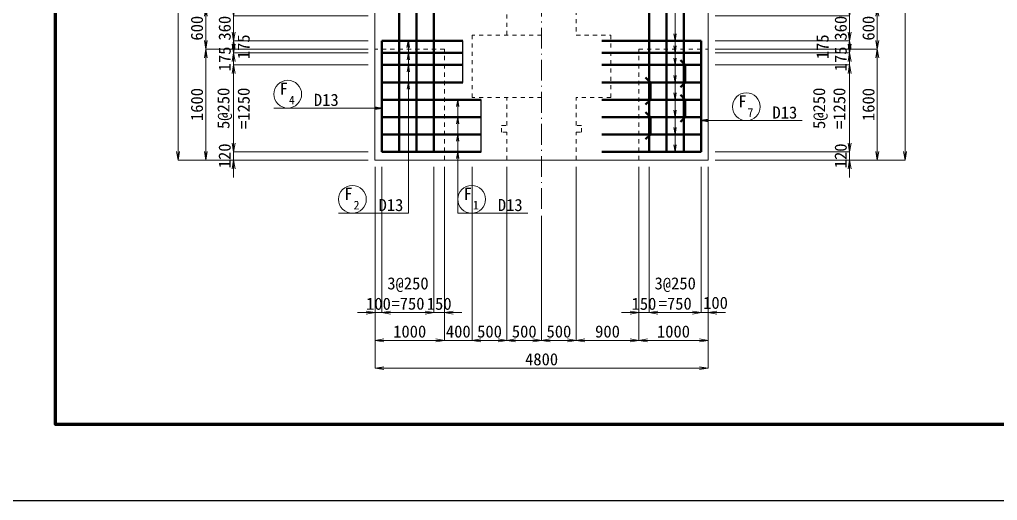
# Model space of a CAD drawing. Header units: millimetres. Extents: x 169470 to 758170, y -17820 to 11880.
# Drawn here: x 422282 to 436371, y -17820 to -10888 of the extents above; entities that cross this region are included whole.
import ezdxf
from ezdxf.enums import TextEntityAlignment as Align

# ---------------------------------------------------------------- set-up
doc = ezdxf.new("R2010")
doc.units = ezdxf.units.MM
doc.header["$LTSCALE"] = 50
doc.header["$PDSIZE"] = 300
doc.linetypes.add('SXF_一点短鎖線', pattern=[9.25, 6, -1.5, 0.25, -1.5])
doc.linetypes.add('SXF_跳び破線', pattern=[12, 6, -6])
doc.layers.get('Defpoints').update_dxf_attribs({"color": 151})
for name, color, linetype, lineweight in [('D-BGD', 7, 'Continuous', 13), ('D-BMK', 2, 'SXF_一点短鎖線', 13), ('D-STR', 1, 'Continuous', 50), ('D-STR-DIM', 7, 'Continuous', 13), ('D-STR-HTXT', 7, 'Continuous', 13), ('D-STR-STR3', 4, 'Continuous', 25), ('D-STR-TXT', 7, 'Continuous', 13), ('D-TTL', 2, 'Continuous', 140)]:
    doc.layers.add(name, color=color, linetype=linetype, lineweight=lineweight)
doc.styles.add('MS ゴシック', font='MS Gothic.ttf')
doc.styles.add('YOKO_GOTHIC', font='MS Gothic.ttf')
doc.dimstyles.new('DIM-50', dxfattribs={"dimscale": 50, "dimtxt": 3.5, "dimasz": 2.5, "dimexe": 0, "dimexo": 2, "dimgap": 0.8, "dimtad": 1, "dimdec": 0, "dimzin": 1, "dimdsep": 46, "dimtxsty": 'MS ゴシック', "dimblk": 'OPEN', "dimcen": 0.1, "dimclrd": 256, "dimclre": 256, "dimclrt": 256, "dimaunit": 1, "dimadec": 3, "dimazin": 0, "dimtfac": 1, "dimtdec": 0, "dimtix": 1, "dimtmove": 2, "dimatfit": 3, "dimldrblk": 'OPEN', "dimfxl": 1, "dimlwd": -1, "dimlwe": -1, "dimarcsym": 2})
doc.dimstyles.new('S50', dxfattribs={"dimscale": 50, "dimtxt": 3.5, "dimasz": 2, "dimexe": 1, "dimexo": 1, "dimgap": 1, "dimtad": 1, "dimdec": 0, "dimzin": 1, "dimdsep": 46, "dimtxsty": 'YOKO_GOTHIC', "dimblk": 'OPEN', "dimcen": 0, "dimclrd": 256, "dimclre": 256, "dimclrt": 256, "dimaunit": 1, "dimadec": 3, "dimazin": 0, "dimtfac": 1, "dimtdec": 0, "dimtix": 1, "dimtmove": 2, "dimatfit": 3, "dimldrblk": 'OPEN', "dimfxl": 1, "dimlwd": -1, "dimlwe": -1, "dimarcsym": 0})

# ---------------------------------------------------------------- blocks, each defined once
blk = doc.blocks.new('_Open')
at = {"color": 0, "linetype": 'ByBlock', "lineweight": -2}
for p, q in [((-1, 0.17), (0, 0)), ((-1, -0.17), (0, 0)), ((0, 0), (-1, 0))]:
    blk.add_line(p, q, dxfattribs=at)
blk = doc.blocks.new('*D1653')
at = {"layer": 'D-STR-DIM', "transparency": 16777216}
for p, q in [((427303, -6013), (424566, -6013)), ((424566, -6138), (424566, -12788)), ((427303, -12913), (424566, -12913))]:
    blk.add_line(p, q, dxfattribs=at)
at = {"layer": 'Defpoints', "color": 0, "transparency": 16777216}
for p in [(427403, -6013), (424566, -12913), (427403, -12913)]:
    blk.add_point(p, dxfattribs=at)
at = {"layer": 'D-STR-DIM', "transparency": 16777216, "xscale": 125, "yscale": 125, "zscale": 125}
for p, rotation in [((424566, -6013), 90), ((424566, -12913), 270)]:
    blk.add_blockref('_Open', p, dxfattribs=dict(at, rotation=rotation))
at = {"layer": 'D-STR-DIM', "transparency": 16777216, "insert": (424438, -9463), "char_height": 175, "attachment_point": 5, "rotation": 90, "style": 'YOKO_GOTHIC'}
blk.add_mtext('6900', dxfattribs=at)
blk = doc.blocks.new('*D1655')
at = {"layer": 'D-STR-DIM', "transparency": 16777216}
for p, q in [((427303, -10713), (424966, -10713)), ((424966, -10838), (424966, -11188)), ((427303, -11313), (424966, -11313))]:
    blk.add_line(p, q, dxfattribs=at)
at = {"layer": 'Defpoints', "color": 0, "transparency": 16777216}
for p in [(427403, -10713), (424966, -11313), (427403, -11313)]:
    blk.add_point(p, dxfattribs=at)
at = {"layer": 'D-STR-DIM', "transparency": 16777216, "xscale": 125, "yscale": 125, "zscale": 125}
for p, rotation in [((424966, -10713), 90), ((424966, -11313), 270)]:
    blk.add_blockref('_Open', p, dxfattribs=dict(at, rotation=rotation))
at = {"layer": 'D-STR-DIM', "transparency": 16777216, "insert": (424838, -11013), "char_height": 175, "attachment_point": 5, "rotation": 90, "style": 'YOKO_GOTHIC'}
blk.add_mtext('600', dxfattribs=at)
blk = doc.blocks.new('*D1656')
at = {"layer": 'D-STR-DIM', "transparency": 16777216}
for p, q in [((427303, -11313), (424966, -11313)), ((424966, -11438), (424966, -12788)), ((427303, -12913), (424966, -12913))]:
    blk.add_line(p, q, dxfattribs=at)
at = {"layer": 'Defpoints', "color": 0, "transparency": 16777216}
for p in [(427403, -11313), (424966, -12913), (427403, -12913)]:
    blk.add_point(p, dxfattribs=at)
at = {"layer": 'D-STR-DIM', "transparency": 16777216, "xscale": 125, "yscale": 125, "zscale": 125}
for p, rotation in [((424966, -11313), 90), ((424966, -12913), 270)]:
    blk.add_blockref('_Open', p, dxfattribs=dict(at, rotation=rotation))
at = {"layer": 'D-STR-DIM', "transparency": 16777216, "insert": (424838, -12113), "char_height": 175, "attachment_point": 5, "rotation": 90, "style": 'YOKO_GOTHIC'}
blk.add_mtext('1600', dxfattribs=at)
blk = doc.blocks.new('*D1660')
at = {"layer": 'D-STR-DIM', "transparency": 16777216}
for p, q in [((425366, -10708), (425366, -10583)), ((427303, -10833), (425366, -10833)), ((425366, -10833), (425366, -11193)), ((427303, -11193), (425366, -11193)), ((425366, -11318), (425366, -11443))]:
    blk.add_line(p, q, dxfattribs=at)
at = {"layer": 'Defpoints', "color": 0, "transparency": 16777216}
for p in [(427403, -10833), (425366, -11193), (427403, -11193)]:
    blk.add_point(p, dxfattribs=at)
at = {"layer": 'D-STR-DIM', "transparency": 16777216, "xscale": 125, "yscale": 125, "zscale": 125}
for p, rotation in [((425366, -10833), 270), ((425366, -11193), 90)]:
    blk.add_blockref('_Open', p, dxfattribs=dict(at, rotation=rotation))
at = {"layer": 'D-STR-DIM', "transparency": 16777216, "insert": (425238, -11013), "char_height": 175, "attachment_point": 5, "rotation": 90, "style": 'YOKO_GOTHIC'}
blk.add_mtext('360', dxfattribs=at)
blk = doc.blocks.new('*D1661')
at = {"layer": 'D-STR-DIM', "transparency": 16777216}
for p, q in [((425366, -11068), (425366, -10943)), ((427303, -11193), (425366, -11193)), ((425366, -11193), (425366, -11368)), ((427303, -11368), (425366, -11368)), ((425366, -11493), (425366, -11618))]:
    blk.add_line(p, q, dxfattribs=at)
at = {"layer": 'Defpoints', "color": 0, "transparency": 16777216}
for p in [(427403, -11193), (425366, -11368), (427403, -11368)]:
    blk.add_point(p, dxfattribs=at)
at = {"layer": 'D-STR-DIM', "transparency": 16777216, "xscale": 125, "yscale": 125, "zscale": 125}
for p, rotation in [((425366, -11193), 270), ((425366, -11368), 90)]:
    blk.add_blockref('_Open', p, dxfattribs=dict(at, rotation=rotation))
at = {"layer": 'D-STR-DIM', "transparency": 16777216, "insert": (425511, -11281), "char_height": 175, "attachment_point": 5, "rotation": 90, "style": 'YOKO_GOTHIC'}
blk.add_mtext('175', dxfattribs=at)
blk = doc.blocks.new('*D1662')
at = {"layer": 'D-STR-DIM', "transparency": 16777216}
for p, q in [((425366, -11243), (425366, -11118)), ((427303, -11368), (425366, -11368)), ((425366, -11368), (425366, -11543)), ((427303, -11543), (425366, -11543)), ((425366, -11668), (425366, -11793))]:
    blk.add_line(p, q, dxfattribs=at)
at = {"layer": 'Defpoints', "color": 0, "transparency": 16777216}
for p in [(427403, -11368), (425366, -11543), (427403, -11543)]:
    blk.add_point(p, dxfattribs=at)
at = {"layer": 'D-STR-DIM', "transparency": 16777216, "xscale": 125, "yscale": 125, "zscale": 125}
for p, rotation in [((425366, -11368), 270), ((425366, -11543), 90)]:
    blk.add_blockref('_Open', p, dxfattribs=dict(at, rotation=rotation))
at = {"layer": 'D-STR-DIM', "transparency": 16777216, "insert": (425238, -11456), "char_height": 175, "attachment_point": 5, "rotation": 90, "style": 'YOKO_GOTHIC'}
blk.add_mtext('175', dxfattribs=at)
blk = doc.blocks.new('*D1663')
at = {"layer": 'D-STR-DIM', "transparency": 16777216}
for p, q in [((427303, -11543), (425366, -11543)), ((425366, -11668), (425366, -11851)), ((425366, -12668), (425366, -12485)), ((427303, -12793), (425366, -12793))]:
    blk.add_line(p, q, dxfattribs=at)
at = {"layer": 'Defpoints', "color": 0, "transparency": 16777216}
for p in [(427403, -11543), (425366, -12793), (427403, -12793)]:
    blk.add_point(p, dxfattribs=at)
at = {"layer": 'D-STR-DIM', "transparency": 16777216, "xscale": 125, "yscale": 125, "zscale": 125}
for p, rotation in [((425366, -11543), 90), ((425366, -12793), 270)]:
    blk.add_blockref('_Open', p, dxfattribs=dict(at, rotation=rotation))
at = {"layer": 'D-STR-DIM', "transparency": 16777216, "insert": (425366, -12168), "char_height": 175, "attachment_point": 5, "rotation": 90, "style": 'YOKO_GOTHIC'}
blk.add_mtext('5@250\\P=1250', dxfattribs=at)
blk = doc.blocks.new('*D1664')
at = {"layer": 'D-STR-DIM', "transparency": 16777216}
for p, q in [((425366, -12668), (425366, -12543)), ((427303, -12793), (425366, -12793)), ((425366, -12793), (425366, -12913)), ((427303, -12913), (425366, -12913)), ((425366, -13038), (425366, -13163))]:
    blk.add_line(p, q, dxfattribs=at)
at = {"layer": 'Defpoints', "color": 0, "transparency": 16777216}
for p in [(427403, -12793), (425366, -12913), (427403, -12913)]:
    blk.add_point(p, dxfattribs=at)
at = {"layer": 'D-STR-DIM', "transparency": 16777216, "xscale": 125, "yscale": 125, "zscale": 125}
for p, rotation in [((425366, -12793), 270), ((425366, -12913), 90)]:
    blk.add_blockref('_Open', p, dxfattribs=dict(at, rotation=rotation))
at = {"layer": 'D-STR-DIM', "transparency": 16777216, "insert": (425238, -12853), "char_height": 175, "attachment_point": 5, "rotation": 90, "style": 'YOKO_GOTHIC'}
blk.add_mtext('120', dxfattribs=at)
blk = doc.blocks.new('*D1665')
at = {"layer": 'D-STR-DIM', "transparency": 16777216}
for p, q in [((427403, -13013), (427403, -15513)), ((428403, -13013), (428403, -15513)), ((427528, -15513), (428278, -15513))]:
    blk.add_line(p, q, dxfattribs=at)
at = {"layer": 'Defpoints', "color": 0, "transparency": 16777216}
for p in [(427403, -12913), (428403, -12913), (428403, -15513)]:
    blk.add_point(p, dxfattribs=at)
at = {"layer": 'D-STR-DIM', "transparency": 16777216, "xscale": 125, "yscale": 125, "zscale": 125, "rotation": 180}
blk.add_blockref('_Open', (427403, -15513), dxfattribs=at)
at = {"layer": 'D-STR-DIM', "transparency": 16777216, "xscale": 125, "yscale": 125, "zscale": 125}
blk.add_blockref('_Open', (428403, -15513), dxfattribs=at)
at = {"layer": 'D-STR-DIM', "transparency": 16777216, "insert": (427903, -15386), "char_height": 175, "attachment_point": 5, "style": 'MS ゴシック'}
blk.add_mtext('1000', dxfattribs=at)
blk = doc.blocks.new('*D1666')
at = {"layer": 'D-STR-DIM', "transparency": 16777216}
for p, q in [((427403, -13013), (427403, -15913)), ((432203, -13013), (432203, -15913)), ((427528, -15913), (432078, -15913))]:
    blk.add_line(p, q, dxfattribs=at)
at = {"layer": 'Defpoints', "color": 0, "transparency": 16777216}
for p in [(427403, -12913), (432203, -12913), (432203, -15913)]:
    blk.add_point(p, dxfattribs=at)
at = {"layer": 'D-STR-DIM', "transparency": 16777216, "xscale": 125, "yscale": 125, "zscale": 125, "rotation": 180}
blk.add_blockref('_Open', (427403, -15913), dxfattribs=at)
at = {"layer": 'D-STR-DIM', "transparency": 16777216, "xscale": 125, "yscale": 125, "zscale": 125}
blk.add_blockref('_Open', (432203, -15913), dxfattribs=at)
at = {"layer": 'D-STR-DIM', "transparency": 16777216, "insert": (429803, -15786), "char_height": 175, "attachment_point": 5, "style": 'MS ゴシック'}
blk.add_mtext('4800', dxfattribs=at)
blk = doc.blocks.new('*D1667')
at = {"layer": 'D-STR-DIM', "transparency": 16777216}
for p, q in [((431203, -13013), (431203, -15513)), ((432203, -13013), (432203, -15513)), ((431328, -15513), (432078, -15513))]:
    blk.add_line(p, q, dxfattribs=at)
at = {"layer": 'Defpoints', "color": 0, "transparency": 16777216}
for p in [(431203, -12913), (432203, -12913), (432203, -15513)]:
    blk.add_point(p, dxfattribs=at)
at = {"layer": 'D-STR-DIM', "transparency": 16777216, "xscale": 125, "yscale": 125, "zscale": 125, "rotation": 180}
blk.add_blockref('_Open', (431203, -15513), dxfattribs=at)
at = {"layer": 'D-STR-DIM', "transparency": 16777216, "xscale": 125, "yscale": 125, "zscale": 125}
blk.add_blockref('_Open', (432203, -15513), dxfattribs=at)
at = {"layer": 'D-STR-DIM', "transparency": 16777216, "insert": (431703, -15386), "char_height": 175, "attachment_point": 5, "style": 'MS ゴシック'}
blk.add_mtext('1000', dxfattribs=at)
blk = doc.blocks.new('*D1668')
at = {"layer": 'D-STR-DIM', "transparency": 16777216}
for p, q in [((428403, -13013), (428403, -15513)), ((428803, -13013), (428803, -15513)), ((428278, -15513), (428153, -15513)), ((428403, -15513), (428803, -15513)), ((428928, -15513), (429053, -15513))]:
    blk.add_line(p, q, dxfattribs=at)
at = {"layer": 'Defpoints', "color": 0, "transparency": 16777216}
for p in [(428403, -12913), (428803, -12913), (428803, -15513)]:
    blk.add_point(p, dxfattribs=at)
at = {"layer": 'D-STR-DIM', "transparency": 16777216, "xscale": 125, "yscale": 125, "zscale": 125}
blk.add_blockref('_Open', (428403, -15513), dxfattribs=at)
at = {"layer": 'D-STR-DIM', "transparency": 16777216, "xscale": 125, "yscale": 125, "zscale": 125, "rotation": 180}
blk.add_blockref('_Open', (428803, -15513), dxfattribs=at)
at = {"layer": 'D-STR-DIM', "transparency": 16777216, "insert": (428603, -15386), "char_height": 175, "attachment_point": 5, "style": 'MS ゴシック'}
blk.add_mtext('400', dxfattribs=at)
blk = doc.blocks.new('*D1669')
at = {"layer": 'D-STR-DIM', "transparency": 16777216}
for p, q in [((429303, -13013), (429303, -15513)), ((429803, -13718), (429803, -15513)), ((429428, -15513), (429678, -15513))]:
    blk.add_line(p, q, dxfattribs=at)
at = {"layer": 'Defpoints', "color": 0, "transparency": 16777216}
for p in [(429303, -12913), (429803, -13618), (429803, -15513)]:
    blk.add_point(p, dxfattribs=at)
at = {"layer": 'D-STR-DIM', "transparency": 16777216, "xscale": 125, "yscale": 125, "zscale": 125, "rotation": 180}
blk.add_blockref('_Open', (429303, -15513), dxfattribs=at)
at = {"layer": 'D-STR-DIM', "transparency": 16777216, "xscale": 125, "yscale": 125, "zscale": 125}
blk.add_blockref('_Open', (429803, -15513), dxfattribs=at)
at = {"layer": 'D-STR-DIM', "transparency": 16777216, "insert": (429553, -15386), "char_height": 175, "attachment_point": 5, "style": 'MS ゴシック'}
blk.add_mtext('500', dxfattribs=at)
blk = doc.blocks.new('*D1670')
at = {"layer": 'D-STR-DIM', "transparency": 16777216}
for p, q in [((430303, -13013), (430303, -15513)), ((431203, -13013), (431203, -15513)), ((430428, -15513), (431078, -15513))]:
    blk.add_line(p, q, dxfattribs=at)
at = {"layer": 'Defpoints', "color": 0, "transparency": 16777216}
for p in [(430303, -12913), (431203, -12913), (431203, -15513)]:
    blk.add_point(p, dxfattribs=at)
at = {"layer": 'D-STR-DIM', "transparency": 16777216, "xscale": 125, "yscale": 125, "zscale": 125, "rotation": 180}
blk.add_blockref('_Open', (430303, -15513), dxfattribs=at)
at = {"layer": 'D-STR-DIM', "transparency": 16777216, "xscale": 125, "yscale": 125, "zscale": 125}
blk.add_blockref('_Open', (431203, -15513), dxfattribs=at)
at = {"layer": 'D-STR-DIM', "transparency": 16777216, "insert": (430753, -15386), "char_height": 175, "attachment_point": 5, "style": 'MS ゴシック'}
blk.add_mtext('900', dxfattribs=at)
blk = doc.blocks.new('*D1671')
at = {"layer": 'D-STR-DIM', "transparency": 16777216}
for p, q in [((427403, -13013), (427403, -15113)), ((427503, -13013), (427503, -15113)), ((427278, -15113), (427153, -15113)), ((427403, -15113), (427503, -15113)), ((427628, -15113), (427753, -15113))]:
    blk.add_line(p, q, dxfattribs=at)
at = {"layer": 'Defpoints', "color": 0, "transparency": 16777216}
for p in [(427403, -12913), (427503, -12913), (427503, -15113)]:
    blk.add_point(p, dxfattribs=at)
at = {"layer": 'D-STR-DIM', "transparency": 16777216, "xscale": 125, "yscale": 125, "zscale": 125}
blk.add_blockref('_Open', (427403, -15113), dxfattribs=at)
at = {"layer": 'D-STR-DIM', "transparency": 16777216, "xscale": 125, "yscale": 125, "zscale": 125, "rotation": 180}
blk.add_blockref('_Open', (427503, -15113), dxfattribs=at)
at = {"layer": 'D-STR-DIM', "transparency": 16777216, "insert": (427453, -14986), "char_height": 175, "attachment_point": 5, "style": 'MS ゴシック'}
blk.add_mtext('100', dxfattribs=at)
blk = doc.blocks.new('*D1672')
at = {"layer": 'D-STR-DIM', "transparency": 16777216}
for p, q in [((428253, -13013), (428253, -15113)), ((428403, -13013), (428403, -15113)), ((428128, -15113), (428003, -15113)), ((428253, -15113), (428403, -15113)), ((428528, -15113), (428653, -15113))]:
    blk.add_line(p, q, dxfattribs=at)
at = {"layer": 'Defpoints', "color": 0, "transparency": 16777216}
for p in [(428253, -12913), (428403, -12913), (428403, -15113)]:
    blk.add_point(p, dxfattribs=at)
at = {"layer": 'D-STR-DIM', "transparency": 16777216, "xscale": 125, "yscale": 125, "zscale": 125}
blk.add_blockref('_Open', (428253, -15113), dxfattribs=at)
at = {"layer": 'D-STR-DIM', "transparency": 16777216, "xscale": 125, "yscale": 125, "zscale": 125, "rotation": 180}
blk.add_blockref('_Open', (428403, -15113), dxfattribs=at)
at = {"layer": 'D-STR-DIM', "transparency": 16777216, "insert": (428328, -14986), "char_height": 175, "attachment_point": 5, "style": 'MS ゴシック'}
blk.add_mtext('150', dxfattribs=at)
blk = doc.blocks.new('*D1673')
at = {"layer": 'D-STR-DIM', "transparency": 16777216}
for p, q in [((427503, -13013), (427503, -15113)), ((428253, -13013), (428253, -15113)), ((427628, -15113), (428128, -15113))]:
    blk.add_line(p, q, dxfattribs=at)
at = {"layer": 'Defpoints', "color": 0, "transparency": 16777216}
for p in [(427503, -12913), (428253, -12913), (428253, -15113)]:
    blk.add_point(p, dxfattribs=at)
at = {"layer": 'D-STR-DIM', "transparency": 16777216, "xscale": 125, "yscale": 125, "zscale": 125, "rotation": 180}
blk.add_blockref('_Open', (427503, -15113), dxfattribs=at)
at = {"layer": 'D-STR-DIM', "transparency": 16777216, "xscale": 125, "yscale": 125, "zscale": 125}
blk.add_blockref('_Open', (428253, -15113), dxfattribs=at)
at = {"layer": 'D-STR-DIM', "transparency": 16777216, "insert": (427878, -14838), "char_height": 175, "attachment_point": 5, "style": 'MS ゴシック'}
blk.add_mtext('3@250\\P=750', dxfattribs=at)
blk = doc.blocks.new('*D1674')
at = {"layer": 'D-STR-DIM', "transparency": 16777216}
for p, q in [((432103, -13013), (432103, -15113)), ((432203, -13013), (432203, -15113)), ((431978, -15113), (431853, -15113)), ((432203, -15113), (432103, -15113)), ((432328, -15113), (432453, -15113))]:
    blk.add_line(p, q, dxfattribs=at)
at = {"layer": 'Defpoints', "color": 0, "transparency": 16777216}
for p in [(432103, -12913), (432203, -12913), (432103, -15113)]:
    blk.add_point(p, dxfattribs=at)
at = {"layer": 'D-STR-DIM', "transparency": 16777216, "xscale": 125, "yscale": 125, "zscale": 125}
blk.add_blockref('_Open', (432103, -15113), dxfattribs=at)
at = {"layer": 'D-STR-DIM', "transparency": 16777216, "xscale": 125, "yscale": 125, "zscale": 125, "rotation": 180}
blk.add_blockref('_Open', (432203, -15113), dxfattribs=at)
at = {"layer": 'D-STR-DIM', "transparency": 16777216, "insert": (432309, -14972), "char_height": 175, "attachment_point": 5, "style": 'MS ゴシック'}
blk.add_mtext('100', dxfattribs=at)
blk = doc.blocks.new('*D1675')
at = {"layer": 'D-STR-DIM', "transparency": 16777216}
for p, q in [((431203, -13013), (431203, -15113)), ((431353, -13013), (431353, -15113)), ((431078, -15113), (430953, -15113)), ((431353, -15113), (431203, -15113)), ((431478, -15113), (431603, -15113))]:
    blk.add_line(p, q, dxfattribs=at)
at = {"layer": 'Defpoints', "color": 0, "transparency": 16777216}
for p in [(431203, -12913), (431353, -12913), (431203, -15113)]:
    blk.add_point(p, dxfattribs=at)
at = {"layer": 'D-STR-DIM', "transparency": 16777216, "xscale": 125, "yscale": 125, "zscale": 125}
blk.add_blockref('_Open', (431203, -15113), dxfattribs=at)
at = {"layer": 'D-STR-DIM', "transparency": 16777216, "xscale": 125, "yscale": 125, "zscale": 125, "rotation": 180}
blk.add_blockref('_Open', (431353, -15113), dxfattribs=at)
at = {"layer": 'D-STR-DIM', "transparency": 16777216, "insert": (431278, -14986), "char_height": 175, "attachment_point": 5, "style": 'MS ゴシック'}
blk.add_mtext('150', dxfattribs=at)
blk = doc.blocks.new('*D1676')
at = {"layer": 'D-STR-DIM', "transparency": 16777216}
for p, q in [((431353, -13013), (431353, -15113)), ((432103, -13013), (432103, -15113)), ((431978, -15113), (431478, -15113))]:
    blk.add_line(p, q, dxfattribs=at)
at = {"layer": 'Defpoints', "color": 0, "transparency": 16777216}
for p in [(431353, -12913), (432103, -12913), (431353, -15113)]:
    blk.add_point(p, dxfattribs=at)
at = {"layer": 'D-STR-DIM', "transparency": 16777216, "xscale": 125, "yscale": 125, "zscale": 125, "rotation": 180}
blk.add_blockref('_Open', (431353, -15113), dxfattribs=at)
at = {"layer": 'D-STR-DIM', "transparency": 16777216, "xscale": 125, "yscale": 125, "zscale": 125}
blk.add_blockref('_Open', (432103, -15113), dxfattribs=at)
at = {"layer": 'D-STR-DIM', "transparency": 16777216, "insert": (431728, -14838), "char_height": 175, "attachment_point": 5, "style": 'MS ゴシック'}
blk.add_mtext('3@250\\P=750', dxfattribs=at)
blk = doc.blocks.new('*D1677')
at = {"layer": 'D-STR-DIM', "transparency": 16777216}
for p, q in [((428803, -13013), (428803, -15513)), ((429303, -13013), (429303, -15513)), ((429178, -15513), (428928, -15513))]:
    blk.add_line(p, q, dxfattribs=at)
at = {"layer": 'Defpoints', "color": 0, "transparency": 16777216}
for p in [(428803, -12913), (429303, -12913), (428803, -15513)]:
    blk.add_point(p, dxfattribs=at)
at = {"layer": 'D-STR-DIM', "transparency": 16777216, "xscale": 125, "yscale": 125, "zscale": 125, "rotation": 180}
blk.add_blockref('_Open', (428803, -15513), dxfattribs=at)
at = {"layer": 'D-STR-DIM', "transparency": 16777216, "xscale": 125, "yscale": 125, "zscale": 125}
blk.add_blockref('_Open', (429303, -15513), dxfattribs=at)
at = {"layer": 'D-STR-DIM', "transparency": 16777216, "insert": (429053, -15386), "char_height": 175, "attachment_point": 5, "style": 'MS ゴシック'}
blk.add_mtext('500', dxfattribs=at)
blk = doc.blocks.new('*D2117')
at = {"layer": 'D-STR-DIM', "transparency": 16777216}
for p, q in [((430303, -13013), (430303, -15513)), ((429803, -13718), (429803, -15513)), ((429928, -15513), (430178, -15513))]:
    blk.add_line(p, q, dxfattribs=at)
at = {"layer": 'Defpoints', "color": 0, "transparency": 16777216}
for p in [(430303, -12913), (429803, -13618), (430303, -15513)]:
    blk.add_point(p, dxfattribs=at)
at = {"layer": 'D-STR-DIM', "transparency": 16777216, "xscale": 125, "yscale": 125, "zscale": 125, "rotation": 180}
blk.add_blockref('_Open', (429803, -15513), dxfattribs=at)
at = {"layer": 'D-STR-DIM', "transparency": 16777216, "xscale": 125, "yscale": 125, "zscale": 125}
blk.add_blockref('_Open', (430303, -15513), dxfattribs=at)
at = {"layer": 'D-STR-DIM', "transparency": 16777216, "insert": (430053, -15386), "char_height": 175, "attachment_point": 5, "style": 'MS ゴシック'}
blk.add_mtext('500', dxfattribs=at)
blk = doc.blocks.new('*D1678')
at = {"layer": 'D-STR-DIM', "transparency": 16777216}
for p, q in [((432303, -6013), (435040, -6013)), ((435040, -6138), (435040, -12788)), ((432303, -12913), (435040, -12913))]:
    blk.add_line(p, q, dxfattribs=at)
at = {"layer": 'Defpoints', "color": 0, "transparency": 16777216}
for p in [(432203, -6013), (432203, -12913), (435040, -12913)]:
    blk.add_point(p, dxfattribs=at)
at = {"layer": 'D-STR-DIM', "transparency": 16777216, "xscale": 125, "yscale": 125, "zscale": 125}
for p, rotation in [((435040, -6013), 90), ((435040, -12913), 270)]:
    blk.add_blockref('_Open', p, dxfattribs=dict(at, rotation=rotation))
at = {"layer": 'D-STR-DIM', "transparency": 16777216, "insert": (434913, -9463), "char_height": 175, "attachment_point": 5, "rotation": 90, "style": 'YOKO_GOTHIC'}
blk.add_mtext('6900', dxfattribs=at)
blk = doc.blocks.new('*D1680')
at = {"layer": 'D-STR-DIM', "transparency": 16777216}
for p, q in [((432303, -10713), (434640, -10713)), ((434640, -10838), (434640, -11188)), ((432303, -11313), (434640, -11313))]:
    blk.add_line(p, q, dxfattribs=at)
at = {"layer": 'Defpoints', "color": 0, "transparency": 16777216}
for p in [(432203, -10713), (432203, -11313), (434640, -11313)]:
    blk.add_point(p, dxfattribs=at)
at = {"layer": 'D-STR-DIM', "transparency": 16777216, "xscale": 125, "yscale": 125, "zscale": 125}
for p, rotation in [((434640, -10713), 90), ((434640, -11313), 270)]:
    blk.add_blockref('_Open', p, dxfattribs=dict(at, rotation=rotation))
at = {"layer": 'D-STR-DIM', "transparency": 16777216, "insert": (434513, -11013), "char_height": 175, "attachment_point": 5, "rotation": 90, "style": 'YOKO_GOTHIC'}
blk.add_mtext('600', dxfattribs=at)
blk = doc.blocks.new('*D1681')
at = {"layer": 'D-STR-DIM', "transparency": 16777216}
for p, q in [((432303, -11313), (434640, -11313)), ((434640, -11438), (434640, -12788)), ((432303, -12913), (434640, -12913))]:
    blk.add_line(p, q, dxfattribs=at)
at = {"layer": 'Defpoints', "color": 0, "transparency": 16777216}
for p in [(432203, -11313), (432203, -12913), (434640, -12913)]:
    blk.add_point(p, dxfattribs=at)
at = {"layer": 'D-STR-DIM', "transparency": 16777216, "xscale": 125, "yscale": 125, "zscale": 125}
for p, rotation in [((434640, -11313), 90), ((434640, -12913), 270)]:
    blk.add_blockref('_Open', p, dxfattribs=dict(at, rotation=rotation))
at = {"layer": 'D-STR-DIM', "transparency": 16777216, "insert": (434513, -12113), "char_height": 175, "attachment_point": 5, "rotation": 90, "style": 'YOKO_GOTHIC'}
blk.add_mtext('1600', dxfattribs=at)
blk = doc.blocks.new('*D1685')
at = {"layer": 'D-STR-DIM', "transparency": 16777216}
for p, q in [((434240, -10708), (434240, -10583)), ((432303, -10833), (434240, -10833)), ((434240, -10833), (434240, -11193)), ((432303, -11193), (434240, -11193)), ((434240, -11318), (434240, -11443))]:
    blk.add_line(p, q, dxfattribs=at)
at = {"layer": 'Defpoints', "color": 0, "transparency": 16777216}
for p in [(432203, -10833), (432203, -11193), (434240, -11193)]:
    blk.add_point(p, dxfattribs=at)
at = {"layer": 'D-STR-DIM', "transparency": 16777216, "xscale": 125, "yscale": 125, "zscale": 125}
for p, rotation in [((434240, -10833), 270), ((434240, -11193), 90)]:
    blk.add_blockref('_Open', p, dxfattribs=dict(at, rotation=rotation))
at = {"layer": 'D-STR-DIM', "transparency": 16777216, "insert": (434113, -11013), "char_height": 175, "attachment_point": 5, "rotation": 90, "style": 'YOKO_GOTHIC'}
blk.add_mtext('360', dxfattribs=at)
blk = doc.blocks.new('*D1686')
at = {"layer": 'D-STR-DIM', "transparency": 16777216}
for p, q in [((434240, -11068), (434240, -10943)), ((432303, -11193), (434240, -11193)), ((434240, -11193), (434240, -11368)), ((432303, -11368), (434240, -11368)), ((434240, -11493), (434240, -11618))]:
    blk.add_line(p, q, dxfattribs=at)
at = {"layer": 'Defpoints', "color": 0, "transparency": 16777216}
for p in [(432203, -11193), (432203, -11368), (434240, -11368)]:
    blk.add_point(p, dxfattribs=at)
at = {"layer": 'D-STR-DIM', "transparency": 16777216, "xscale": 125, "yscale": 125, "zscale": 125}
for p, rotation in [((434240, -11193), 270), ((434240, -11368), 90)]:
    blk.add_blockref('_Open', p, dxfattribs=dict(at, rotation=rotation))
at = {"layer": 'D-STR-DIM', "transparency": 16777216, "insert": (433851, -11281), "char_height": 175, "attachment_point": 5, "rotation": 90, "style": 'MS ゴシック'}
blk.add_mtext('175', dxfattribs=at)
blk = doc.blocks.new('*D1687')
at = {"layer": 'D-STR-DIM', "transparency": 16777216}
for p, q in [((434240, -11243), (434240, -11118)), ((432303, -11368), (434240, -11368)), ((434240, -11368), (434240, -11543)), ((432303, -11543), (434240, -11543)), ((434240, -11668), (434240, -11793))]:
    blk.add_line(p, q, dxfattribs=at)
at = {"layer": 'Defpoints', "color": 0, "transparency": 16777216}
for p in [(432203, -11368), (432203, -11543), (434240, -11543)]:
    blk.add_point(p, dxfattribs=at)
at = {"layer": 'D-STR-DIM', "transparency": 16777216, "xscale": 125, "yscale": 125, "zscale": 125}
for p, rotation in [((434240, -11368), 270), ((434240, -11543), 90)]:
    blk.add_blockref('_Open', p, dxfattribs=dict(at, rotation=rotation))
at = {"layer": 'D-STR-DIM', "transparency": 16777216, "insert": (434113, -11456), "char_height": 175, "attachment_point": 5, "rotation": 90, "style": 'YOKO_GOTHIC'}
blk.add_mtext('175', dxfattribs=at)
blk = doc.blocks.new('*D1688')
at = {"layer": 'D-STR-DIM', "transparency": 16777216}
for p, q in [((432303, -11543), (434240, -11543)), ((434240, -11668), (434240, -12668)), ((432303, -12793), (434240, -12793))]:
    blk.add_line(p, q, dxfattribs=at)
at = {"layer": 'Defpoints', "color": 0, "transparency": 16777216}
for p in [(432203, -11543), (432203, -12793), (434240, -12793)]:
    blk.add_point(p, dxfattribs=at)
at = {"layer": 'D-STR-DIM', "transparency": 16777216, "xscale": 125, "yscale": 125, "zscale": 125}
for p, rotation in [((434240, -11543), 90), ((434240, -12793), 270)]:
    blk.add_blockref('_Open', p, dxfattribs=dict(at, rotation=rotation))
at = {"layer": 'D-STR-DIM', "transparency": 16777216, "insert": (433948, -12168), "char_height": 175, "attachment_point": 5, "rotation": 90, "style": 'YOKO_GOTHIC'}
blk.add_mtext('5@250\\P=1250', dxfattribs=at)
blk = doc.blocks.new('*D1689')
at = {"layer": 'D-STR-DIM', "transparency": 16777216}
for p, q in [((434240, -12668), (434240, -12543)), ((432303, -12793), (434240, -12793)), ((434240, -12793), (434240, -12913)), ((432303, -12913), (434240, -12913)), ((434240, -13038), (434240, -13163))]:
    blk.add_line(p, q, dxfattribs=at)
at = {"layer": 'Defpoints', "color": 0, "transparency": 16777216}
for p in [(432203, -12793), (432203, -12913), (434240, -12913)]:
    blk.add_point(p, dxfattribs=at)
at = {"layer": 'D-STR-DIM', "transparency": 16777216, "xscale": 125, "yscale": 125, "zscale": 125}
for p, rotation in [((434240, -12793), 270), ((434240, -12913), 90)]:
    blk.add_blockref('_Open', p, dxfattribs=dict(at, rotation=rotation))
at = {"layer": 'D-STR-DIM', "transparency": 16777216, "insert": (434113, -12853), "char_height": 175, "attachment_point": 5, "rotation": 90, "style": 'YOKO_GOTHIC'}
blk.add_mtext('120', dxfattribs=at)

msp = doc.modelspace()

# ---------------------------------------------------------------- linework, layer by layer
at = {"layer": 'D-BGD', "linetype": 'SXF_跳び破線', "ltscale": 0.2}
for p, q in [((430302.86, -5000.51), (430302.86, -11113.32)), ((429302.86, -11113.32), (429302.86, -10713.32)), ((428802.86, -12013.32), (428802.86, -11113.32)), ((429802.86, -11113.32), (428802.86, -11113.32)), ((430302.86, -11113.32), (430802.86, -11113.32)), ((430802.86, -12013.32), (430802.86, -11113.32)), ((428402.86, -11313.32), (427402.86, -11313.32)), ((428402.86, -12913.32), (428402.86, -11313.32)), ((431202.86, -11313.32), (432202.86, -11313.32)), ((431202.86, -12913.32), (431202.86, -11313.32)), ((429802.86, -12013.32), (428802.86, -12013.32)), ((429302.86, -12413.32), (429302.86, -12013.32)), ((430302.86, -12413.32), (430302.86, -12013.32)), ((430802.86, -12013.32), (430302.86, -12013.32)), ((429227.86, -12513.32), (429227.86, -12413.32)), ((429227.86, -12413.32), (429302.86, -12413.32)), ((429302.86, -12513.32), (429227.86, -12513.32)), ((429302.86, -12913.32), (429302.86, -12513.32)), ((430377.86, -12413.32), (430302.86, -12413.32)), ((430302.86, -12913.32), (430302.86, -12513.32)), ((430302.86, -12513.32), (430377.86, -12513.32)), ((430377.86, -12513.32), (430377.86, -12413.32))]:
    msp.add_line(p, q, dxfattribs=at)
at = {"layer": 'D-BGD'}
for p, q in [((427402.86, -12913.32), (427402.86, -6013.02)), ((432202.86, -12913.32), (432202.86, -6013.02)), ((432202.86, -12913.32), (427402.86, -12913.32))]:
    msp.add_line(p, q, dxfattribs=at)
at = {"layer": 'D-BMK'}
msp.add_line((429802.86, -13618.06), (429802.86, -5000.51), dxfattribs=at)
at = {"layer": 'D-STR'}
for p, q in [((427752.86, -12793.32), (427752.86, -6133.02)), ((428002.86, -12793.32), (428002.86, -6133.02)), ((428252.86, -12793.32), (428252.86, -6133.02)), ((431352.86, -12793.32), (431352.86, -6133.02)), ((431602.86, -12793.32), (431602.86, -6133.02)), ((431852.86, -12793.32), (431852.86, -6133.02)), ((427502.86, -12793.32), (427502.86, -11193.32)), ((427502.86, -11193.32), (428669.86, -11193.32)), ((432102.86, -11193.32), (430672.86, -11193.32)), ((432102.86, -12793.32), (432102.86, -11193.32)), ((427502.86, -11368.32), (428669.86, -11368.32)), ((432102.86, -11368.32), (430672.86, -11368.32)), ((427502.86, -11543.32), (428669.86, -11543.32)), ((432102.86, -11543.32), (430672.86, -11543.32)), ((427502.86, -11793.32), (428669.86, -11793.32)), ((432102.86, -11793.32), (430672.86, -11793.32)), ((427502.86, -12043.32), (428932.86, -12043.32)), ((432102.86, -12043.32), (430672.86, -12043.32)), ((427502.86, -12293.32), (428932.86, -12293.32)), ((432102.86, -12293.32), (430672.86, -12293.32)), ((427502.86, -12543.32), (428932.86, -12543.32)), ((432102.86, -12543.32), (430672.86, -12543.32)), ((427502.86, -12793.32), (428932.86, -12793.32)), ((432102.86, -12793.32), (430672.86, -12793.32))]:
    msp.add_line(p, q, dxfattribs=at)
at = {"layer": 'D-STR-DIM'}
for p, q in [((425365.65, -11841.16), (425365.65, -12495.47)), ((434240.06, -11841.16), (434240.06, -12495.47))]:
    msp.add_line(p, q, dxfattribs=at)
at = {"layer": 'D-STR-HTXT'}
for p, q in [((431727.06, -12793.32), (431727.06, -5289.06)), ((425946.29, -12163.83), (426952.86, -12163.83)), ((432552.86, -12345.6), (433559.42, -12345.6)), ((426877.9, -13678.83), (427884.47, -13678.83))]:
    msp.add_line(p, q, dxfattribs=at)
msp.add_lwpolyline([(428596.03, -12143.32), (428596.03, -13678.83), (429602.6, -13678.83)], dxfattribs=at)
for centre in [(426146.29, -11963.83), (432752.86, -12145.6), (427077.9, -13478.83), (428796.03, -13478.83)]:
    msp.add_circle(centre, 200, dxfattribs=at)
at = {"layer": 'D-STR-STR3', "lineweight": 50}
for points in [[(431802.15, -11472.61), (431872.86, -11543.32), (431872.86, -11793.32), (431802.15, -11864.03)], [(431302.15, -11722.61), (431372.86, -11793.32), (431372.86, -12043.32), (431302.15, -12114.03)], [(431802.15, -11972.61), (431872.86, -12043.32), (431872.86, -12293.32), (431802.15, -12364.03)], [(431302.15, -12222.61), (431372.86, -12293.32), (431372.86, -12543.32), (431302.15, -12614.03)]]:
    msp.add_lwpolyline(points, dxfattribs=at)
at = {"layer": 'D-TTL'}
msp.add_lwpolyline([(422794.53, 10780), (422794.53, -16720), (462794.53, -16720), (462794.53, 10780)], close=True, dxfattribs=at)
at = {"layer": 'Defpoints'}
for p, q in [((428669.86, -11793.32), (428669.86, -11193.32)), ((428932.86, -12793.32), (428932.86, -12043.32))]:
    msp.add_line(p, q, dxfattribs=at)
at = {"layer": 'Defpoints', "color": 1}
msp.add_lwpolyline([(421769.53, 11880), (421769.53, -17820), (463819.53, -17820), (463819.53, 11880)], close=True, dxfattribs=at)

# ---------------------------------------------------------------- block references
at = {"layer": 'D-STR-HTXT', "xscale": 100, "yscale": 100, "zscale": 100}
for p, rotation in [((431727.06, -11193.32), 270), ((431727.06, -11368.32), 270), ((427884.47, -11368.32), 89.99999999999999), ((427884.47, -11543.32), 89.99999999999999), ((431727.06, -11543.32), 270), ((431727.06, -11793.32), 270), ((427884.47, -11793.32), 89.99999999999999), ((431727.06, -12043.32), 270), ((428596.03, -12043.32), 90), ((431727.06, -12293.32), 270), ((428596.03, -12293.32), 89.99999999999999), ((431727.06, -12543.32), 270), ((428596.03, -12543.32), 89.99999999999999), ((428596.03, -12793.32), 89.99999999999999), ((431727.06, -12793.32), 270)]:
    msp.add_blockref('_Open', p, dxfattribs=dict(at, rotation=rotation))

# ---------------------------------------------------------------- texts
at = {"layer": 'D-STR-TXT', "style": 'YOKO_GOTHIC'}
for s, height, p in [('F', 175, (426090.02, -11972.14)), ('4', 125, (426205.68, -12109.95)), ('F', 175, (432696.58, -12153.91)), ('7', 125, (432812.24, -12291.71)), ('F', 175, (427021.63, -13487.14)), ('F', 175, (428739.76, -13487.14)), ('2', 125, (427137.29, -13624.95)), ('1', 125, (428855.42, -13624.95))]:
    msp.add_text(s, height=height, dxfattribs=at).set_placement(p, align=Align.CENTER)
for p in [(426522.81, -12133.83), (433129.38, -12315.6), (427454.42, -13648.83), (429172.55, -13648.83)]:
    msp.add_text('D13', height=175, dxfattribs=at).set_placement(p)

# ---------------------------------------------------------------- dimensions: what is measured, and where the dimension line sits
at = {"layer": 'D-STR-DIM'}
for base, p1, p2, picture, middle in [((424565.65, -12913.32), (427402.86, -6013.02), (427402.86, -12913.32), '*D1653', (424438.15, -9463.17)), ((435040.06, -12913.32), (432202.86, -6013.02), (432202.86, -12913.32), '*D1678', (434912.56, -9463.17)), ((425365.65, -11193.32), (427402.86, -10833.32), (427402.86, -11193.32), '*D1660', (425238.15, -11013.32)), ((434240.06, -11193.32), (432202.86, -10833.32), (432202.86, -11193.32), '*D1685', (434112.56, -11013.32)), ((424965.65, -11313.32), (427402.86, -10713.32), (427402.86, -11313.32), '*D1655', (424838.15, -11013.32)), ((434640.06, -11313.32), (432202.86, -10713.32), (432202.86, -11313.32), '*D1680', (434512.56, -11013.32)), ((425365.65, -11543.32), (427402.86, -11368.32), (427402.86, -11543.32), '*D1662', (425238.15, -11455.82)), ((434240.06, -11543.32), (432202.86, -11368.32), (432202.86, -11543.32), '*D1687', (434112.56, -11455.82)), ((424965.65, -12913.32), (427402.86, -11313.32), (427402.86, -12913.32), '*D1656', (424838.15, -12113.32)), ((434640.06, -12913.32), (432202.86, -11313.32), (432202.86, -12913.32), '*D1681', (434512.56, -12113.32)), ((425365.65, -12913.32), (427402.86, -12793.32), (427402.86, -12913.32), '*D1664', (425238.15, -12853.32)), ((434240.06, -12913.32), (432202.86, -12793.32), (432202.86, -12913.32), '*D1689', (434112.56, -12853.32))]:
    dim = msp.add_linear_dim(base=base, p1=p1, p2=p2, angle=270, dimstyle='DIM-50', override={"dimtxsty": 'YOKO_GOTHIC'}, dxfattribs=at)
    dim.commit()
    dim.dimension.update_dxf_attribs({"geometry": picture, "text_midpoint": middle})
dim = msp.add_linear_dim(base=(425365.65, -11368.32), p1=(427402.86, -11193.32), p2=(427402.86, -11368.32), angle=270, dimstyle='DIM-50', override={"dimtxsty": 'YOKO_GOTHIC'}, dxfattribs=at)
dim.commit()
dim.dimension.update_dxf_attribs({"geometry": '*D1661', "text_midpoint": (425510.98, -11280.82), "dimtype": 160})
for base, p1, p2, angle, picture, middle in [((434240.06, -11368.32), (432202.86, -11193.32), (432202.86, -11368.32), 270, '*D1686', (433851.33, -11280.82)), ((432102.86, -15113.32), (432202.86, -12913.32), (432102.86, -12913.32), 180, '*D1674', (432308.57, -14972.32))]:
    dim = msp.add_linear_dim(base=base, p1=p1, p2=p2, angle=angle, dimstyle='DIM-50', dxfattribs=at)
    dim.commit()
    dim.dimension.update_dxf_attribs({"geometry": picture, "text_midpoint": middle, "dimtype": 160})
for base, p1, p2, picture, middle in [((425365.65, -12793.32), (427402.86, -11543.32), (427402.86, -12793.32), '*D1663', (425365.65, -12168.32)), ((434240.06, -12793.32), (432202.86, -11543.32), (432202.86, -12793.32), '*D1688', (433948.12, -12168.32))]:
    dim = msp.add_linear_dim(base=base, p1=p1, p2=p2, angle=270, text='5@250\\P=<>', dimstyle='DIM-50', override={"dimtxsty": 'YOKO_GOTHIC'}, dxfattribs=at)
    dim.commit()
    dim.dimension.update_dxf_attribs({"geometry": picture, "text_midpoint": middle, "dimtype": 160})
for base, p1, p2, picture, middle in [((427502.86, -15113.32), (427402.86, -12913.32), (427502.86, -12913.32), '*D1671', (427452.86, -14985.82)), ((428402.86, -15513.32), (427402.86, -12913.32), (428402.86, -12913.32), '*D1665', (427902.86, -15385.82)), ((432202.86, -15913.32), (427402.86, -12913.32), (432202.86, -12913.32), '*D1666', (429802.86, -15785.82)), ((428402.86, -15113.32), (428252.86, -12913.32), (428402.86, -12913.32), '*D1672', (428327.86, -14985.82)), ((428802.86, -15513.32), (428402.86, -12913.32), (428802.86, -12913.32), '*D1668', (428602.86, -15385.82)), ((428802.86, -15513.32), (429302.86, -12913.32), (428802.86, -12913.32), '*D1677', (429052.86, -15385.82)), ((429802.86, -15513.32), (429302.86, -12913.32), (429802.86, -13618.06), '*D1669', (429552.86, -15385.82)), ((430302.86, -15513.32), (429802.86, -13618.06), (430302.86, -12913.32), '*D2117', (430052.86, -15385.82)), ((431202.86, -15513.32), (430302.86, -12913.32), (431202.86, -12913.32), '*D1670', (430752.86, -15385.82)), ((432202.86, -15513.32), (431202.86, -12913.32), (432202.86, -12913.32), '*D1667', (431702.86, -15385.82))]:
    dim = msp.add_linear_dim(base=base, p1=p1, p2=p2, dimstyle='DIM-50', dxfattribs=at)
    dim.commit()
    dim.dimension.update_dxf_attribs({"geometry": picture, "text_midpoint": middle})
dim = msp.add_linear_dim(base=(428252.86, -15113.32), p1=(427502.86, -12913.32), p2=(428252.86, -12913.32), text='3@250\\P=<>', dimstyle='DIM-50', dxfattribs=at)
dim.commit()
dim.dimension.update_dxf_attribs({"geometry": '*D1673', "text_midpoint": (427877.86, -14837.76)})
dim = msp.add_linear_dim(base=(431202.86, -15113.32), p1=(431352.86, -12913.32), p2=(431202.86, -12913.32), angle=180, dimstyle='DIM-50', dxfattribs=at)
dim.commit()
dim.dimension.update_dxf_attribs({"geometry": '*D1675', "text_midpoint": (431277.86, -14985.82)})
dim = msp.add_linear_dim(base=(431352.86, -15113.32), p1=(432102.86, -12913.32), p2=(431352.86, -12913.32), angle=180, text='3@250\\P=<>', dimstyle='DIM-50', dxfattribs=at)
dim.commit()
dim.dimension.update_dxf_attribs({"geometry": '*D1676', "text_midpoint": (431727.86, -14837.76)})

# ---------------------------------------------------------------- leaders
at = {"layer": 'D-STR-HTXT'}
for points in [[(427884.47, -11193.32), (427884.47, -13678.83)], [(427502.86, -12163.83), (426952.86, -12163.83)], [(432102.86, -12345.6), (432552.86, -12345.6)]]:
    msp.add_leader(points, dimstyle='S50', dxfattribs=at)

doc.saveas('drawing.dxf')
